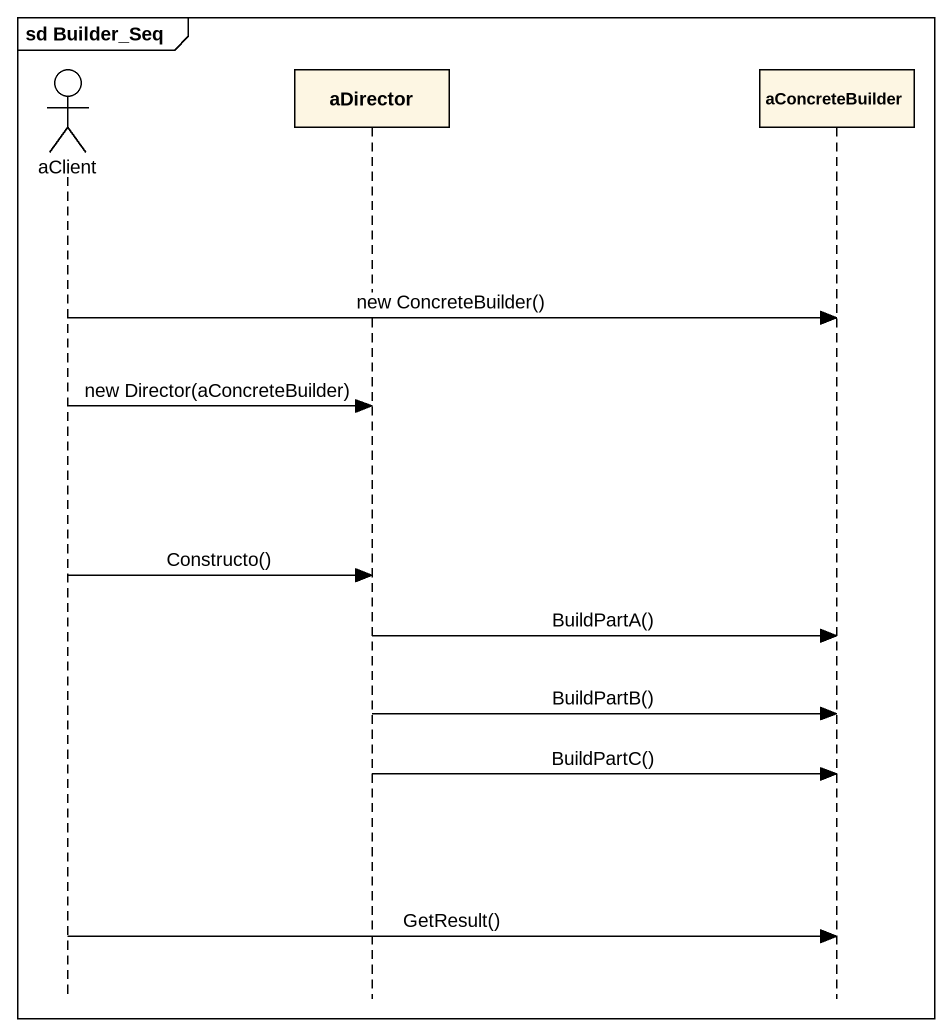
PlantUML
@startuml
mainframe sd Builder_Seq
hide footbox
actor aClient
participant aDirector
participant aConcreteBuilder

aClient -> aConcreteBuilder : new ConcreteBuilder()
aClient -> aDirector : new Director(aConcreteBuilder)
aClient -> aDirector : Constructo()
aDirector -> aConcreteBuilder : BuildPartA()
aDirector -> aConcreteBuilder : BuildPartB()
aDirector -> aConcreteBuilder : BuildPartC()
aClient -> aConcreteBuilder : GetResult()
@enduml
